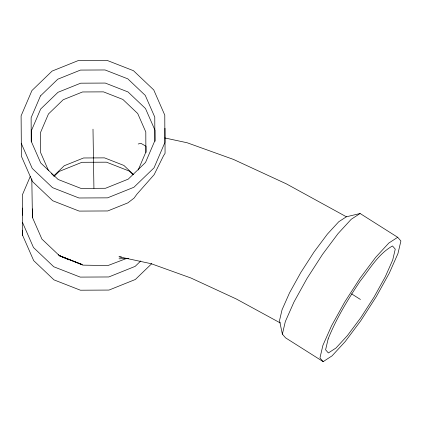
<?xml version="1.0" encoding="UTF-8"?>
<svg xmlns="http://www.w3.org/2000/svg" width="422" height="422" viewBox="0 0 422 422"><rect width="100%" height="100%" fill="white"/><g stroke="black" fill="none" stroke-linecap="round" stroke-linejoin="round"><path stroke-width="0.63" d="M145.986 152.542L146.028 146.255L140.879 143.316L138.2 143.997M282.376 334.155L285.33 321.553L293.997 301.973L307.052 278.383L322.513 254.387L338.027 233.63L351.231 219.276L360.114 213.506L397.693 237.291L400.9 240.988L397.946 253.59L389.284 273.171L376.224 296.756L360.763 320.757L345.249 341.514L332.045 355.867L323.168 361.633L285.583 337.853L282.376 334.155L279.506 320.609L282.049 309.769L289.503 292.915L300.738 272.617L314.047 251.966L327.398 234.105L338.755 221.75L346.399 216.787L360.114 213.506M30.342 176.28L22.345 194.964L22.656 235.418L33.691 260.632L53.974 279.87L80.417 290.209L109.003 290.067L135.367 279.475L151.756 263.655M138.194 169.997L145.88 152.047L145.806 132.007L137.72 113.534L122.855 99.439L103.48 91.864L82.538 91.964L63.221 99.724L48.467 113.966L40.523 132.519L40.602 152.553L48.424 170.435M53.652 175.974L64.255 165.735L83.572 157.976L104.514 157.87L123.894 165.445L133.647 174.697M54.079 176.391L59.233 171.416L81.921 162.301L106.513 162.18L129.274 171.079L133.046 174.655M140.779 260.949L135.161 266.372L108.797 276.964L80.212 277.101L53.768 266.767L33.48 247.524L22.45 222.315M397.693 237.291L388.81 243.061L375.606 257.415L360.093 278.172L344.632 302.168L331.576 325.758L322.909 345.338L319.955 357.94L323.168 361.633M126.679 258.412L107.942 265.549L82.849 265.137L59.365 255.642L41.91 239.084L32.415 217.388L31.808 178.865M119.025 258.807L128.631 258.533M119.595 256.803L121.525 256.924M164.886 137.968L187.199 142.778L233.477 159.426L286.39 183.881L346.399 216.787M118.957 256.761L151.208 263.713L190.881 277.987L236.251 298.955L280.319 322.967M68.955 259.857L59.365 255.7L58.341 254.672M351.584 293.87L360.43 299.462M51.473 173.674L53.794 175.874M21.206 143.2L32.241 168.41L52.523 187.653L78.972 197.987L107.552 197.849L133.916 187.257L154.051 167.819L164.891 142.499L164.786 115.153L153.75 89.939L133.468 70.701L107.024 60.367L78.439 60.504L52.075 71.096L31.94 90.535L21.1 115.85L21.411 156.304L32.447 181.518L52.729 200.756L79.178 211.095L107.758 210.953L127.845 202.882L134.085 198.097L136.876 194.241L154.162 174.639L163.536 155.729L165.065 153.339L164.991 128.256M92.998 129.174L93.927 188.291M155.027 141.328L154.98 130.213L145.484 108.517L128.03 91.959L105.273 83.065L80.676 83.187L57.988 92.302L40.66 109.029L31.333 130.815L31.376 141.929M32.378 208.89L32.415 217.388M22.551 208.072L22.577 215.236M22.635 230.212L22.656 235.418M328.142 338.94L325.599 349.785L328.363 352.966L336.007 348.002L347.364 335.648L360.715 317.787L374.024 297.135L385.26 276.837L392.713 259.989L395.256 249.144L392.497 245.963C378.297 253.923 369.988 268.751 360.14 281.142C347.897 299.478 336.35 318.415 328.142 338.94M40.454 95.921L31.128 117.712L31.217 141.243L40.712 162.939L58.167 179.498L80.929 188.391L105.521 188.27L128.209 179.155L145.537 162.433L154.869 140.642L154.774 117.11L145.279 95.414L127.824 78.856L105.067 69.962L80.47 70.078L57.782 79.199L40.454 95.921M59.407 255.674L82.121 264.536L59.407 255.674"/></g></svg>
